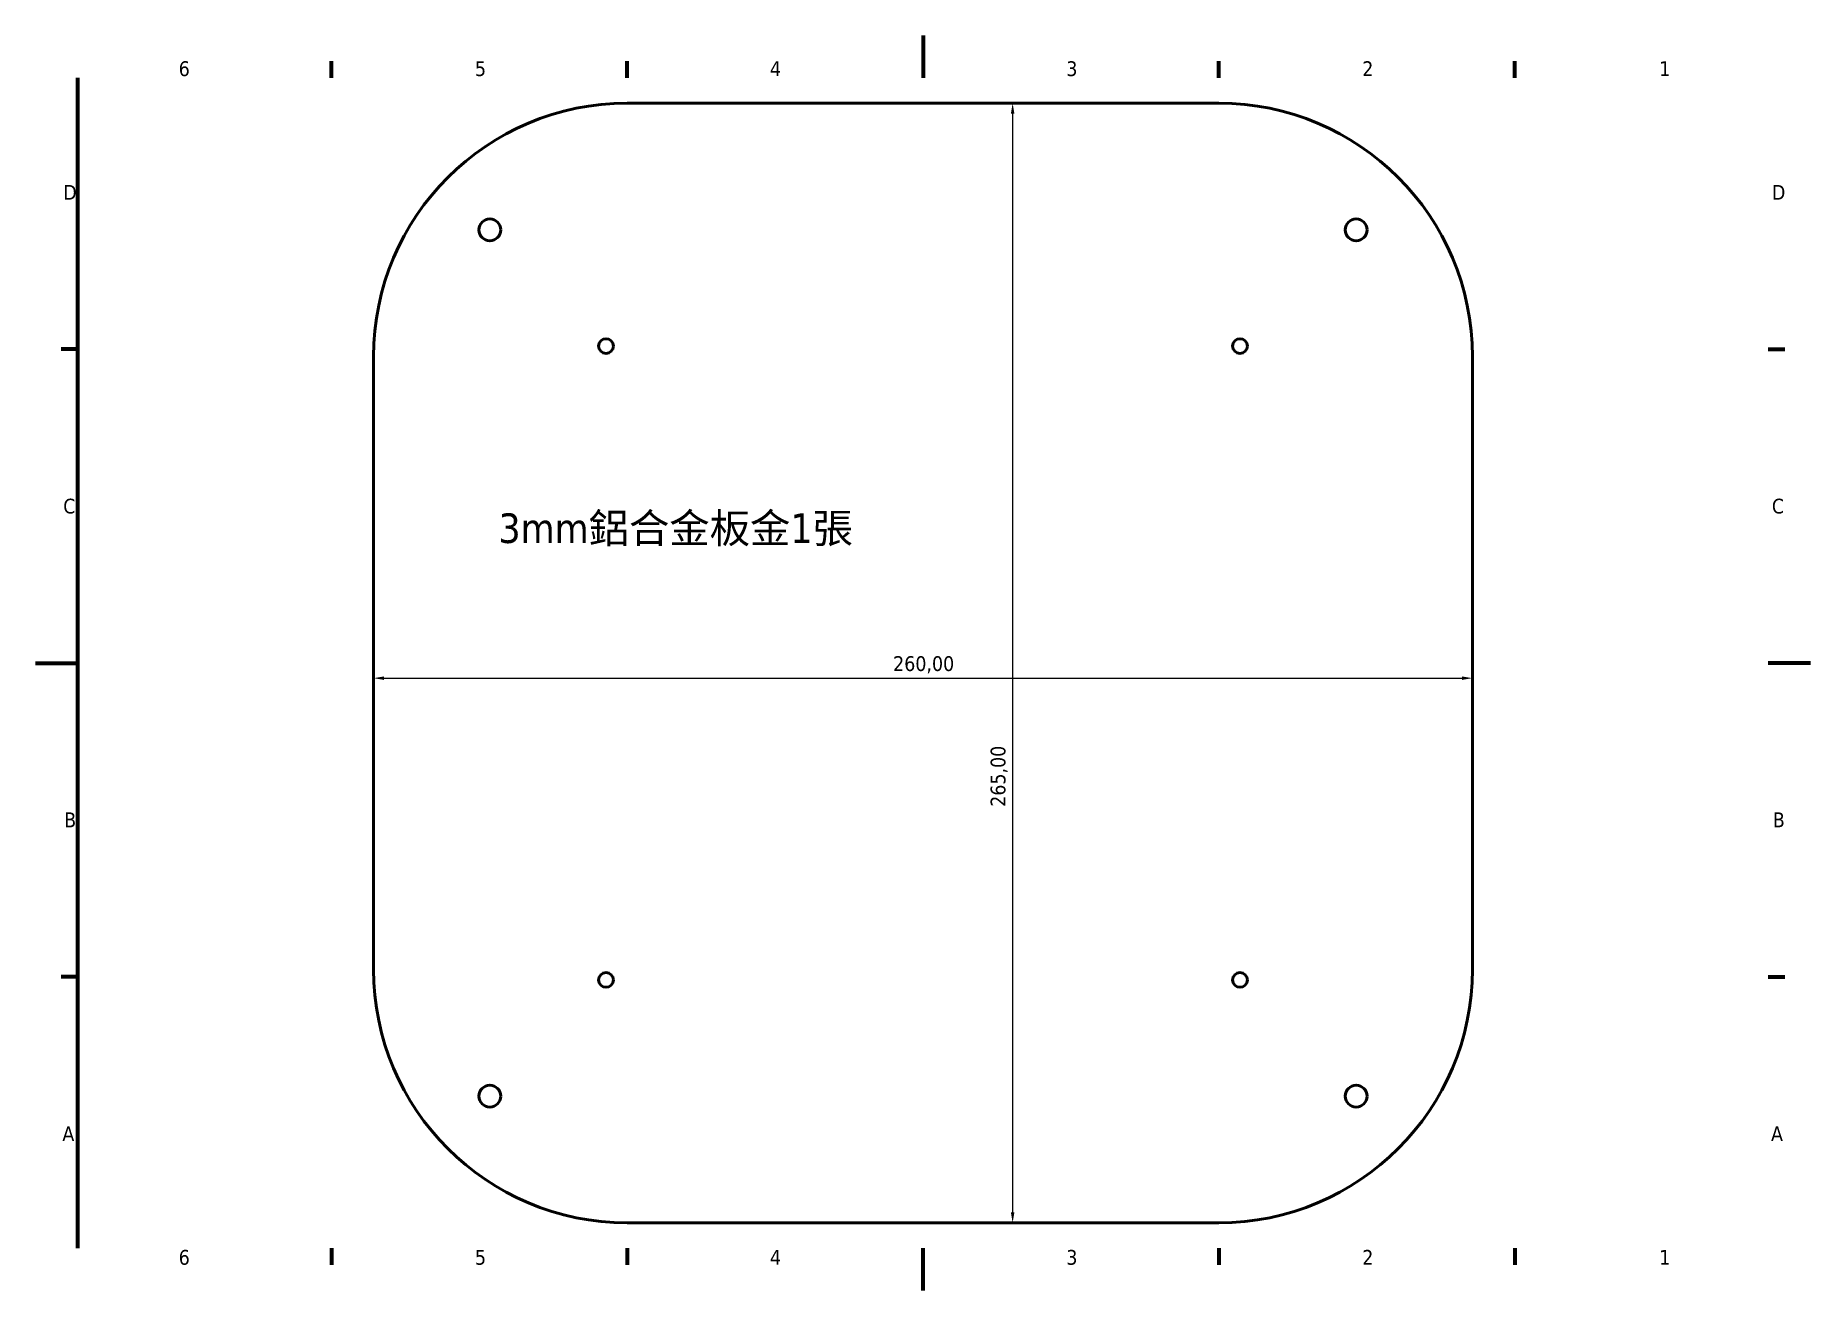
# Model space of a CAD drawing. Header units: millimetres. Extents: x 0 to 420, y 0 to 297.
import ezdxf

# ---------------------------------------------------------------- set-up
doc = ezdxf.new("R2010")
doc.units = ezdxf.units.MM
for name, color, linetype, lineweight in [('可見 (ISO)', 7, 'Continuous', 50), ('圖框 (ISO)', 7, 'Continuous', 70), ('標註 (ISO)', 7, 'Continuous', 25), ('符號 (ISO)', 7, 'Continuous', 25)]:
    doc.layers.add(name, color=color, linetype=linetype, lineweight=lineweight)
doc.styles.add('註記文字 (ISO)', font='tahoma.ttf')
doc.dimstyles.new('預設 (ISO)', dxfattribs={"dimtxt": 3.5, "dimasz": 2.5, "dimexe": 3.175, "dimexo": 0, "dimgap": 0.762, "dimtad": 1, "dimrnd": 1e-08, "dimzin": 0, "dimtxsty": '註記文字 (ISO)', "dimcen": 0.09, "dimdle": 10, "dimclrd": 256, "dimclre": 256, "dimclrt": 256, "dimazin": 0, "dimtfac": 1.001486, "dimtmove": 0, "dimatfit": 3, "dimfxl": 0, "dimtolj": 1, "dimtzin": 0, "dimlwd": -1, "dimlwe": -1, "dimarcsym": 0})

# ---------------------------------------------------------------- blocks, each defined once
blk = doc.blocks.new('圖框 預設圖框')
at = {"layer": '圖框 (ISO)'}
for p, q in [((70, 287), (70, 290.9)), ((140, 287), (140, 290.9)), ((280, 287), (280, 290.9)), ((350, 287), (350, 290.9)), ((10, 222.75), (6.1, 222.75)), ((410, 222.75), (413.9, 222.75)), ((10, 74.25), (6.1, 74.25)), ((410, 74.25), (413.9, 74.25)), ((70, 10), (70, 6.1)), ((140, 10), (140, 6.1)), ((280, 10), (280, 6.1)), ((350, 10), (350, 6.1))]:
    blk.add_line(p, q, dxfattribs=at)
at = {"layer": '圖框 (ISO)', "flags": 128}
for points in [[(210, 297), (210, 287)], [(10, 10), (10, 287)], [(0, 148.5), (10, 148.5)], [(420, 148.5), (410, 148.5)], [(210, 0), (210, 10)]]:
    blk.add_lwpolyline(points, dxfattribs=at)
at = {"layer": '圖框 (ISO)', "char_height": 3.5, "attachment_point": 7, "style": '註記文字 (ISO)'}
for s, insert in [('6', (33.88, 287.33)), ('5', (103.98, 287.33)), ('4', (173.78, 287.4)), ('3', (243.91, 287.33)), ('2', (313.94, 287.4)), ('1', (384.21, 287.4)), ('D', (6.57, 258.13)), ('D', (410.87, 258.13)), ('C', (6.56, 183.81)), ('C', (410.86, 183.81)), ('B', (6.78, 109.63)), ('B', (411.08, 109.63)), ('A', (6.36, 35.38)), ('A', (410.66, 35.38)), ('6', (33.88, 6.03)), ('5', (103.98, 6.03)), ('4', (173.78, 6.1)), ('3', (243.91, 6.03)), ('2', (313.94, 6.1)), ('1', (384.21, 6.1))]:
    blk.add_mtext(s, dxfattribs=dict(at, insert=insert))
blk = doc.blocks.new('*D4')
at = {"layer": 'Defpoints', "color": 0}
for p in [(80, 144.91), (340, 144.91), (340, 144.91)]:
    blk.add_point(p, dxfattribs=at)
at = {"layer": '標註 (ISO)'}
blk.add_line((82.5, 144.91), (337.5, 144.91), dxfattribs=at)
for points in [[(82.5, 145.32), (82.5, 144.49), (80, 144.91)], [(337.5, 145.32), (337.5, 144.49), (340, 144.91)]]:
    blk.add_solid(points, dxfattribs=at)
at = {"layer": '標註 (ISO)', "insert": (202.93, 150.11), "char_height": 3.5, "attachment_point": 1, "style": '註記文字 (ISO)'}
blk.add_mtext('\\A1;260,00', dxfattribs=at)
blk = doc.blocks.new('*D5')
at = {"layer": 'Defpoints', "color": 0}
for p in [(235.16, 281), (231.21, 16), (235.16, 16)]:
    blk.add_point(p, dxfattribs=at)
at = {"layer": '標註 (ISO)'}
blk.add_line((231.21, 278.5), (231.21, 18.5), dxfattribs=at)
for points in [[(230.79, 278.5), (231.62, 278.5), (231.21, 281)], [(230.79, 18.5), (231.62, 18.5), (231.21, 16)]]:
    blk.add_solid(points, dxfattribs=at)
at = {"layer": '標註 (ISO)', "insert": (226, 114.47), "char_height": 3.5, "attachment_point": 1, "rotation": 90, "style": '註記文字 (ISO)'}
blk.add_mtext('\\A1;265,00', dxfattribs=at)

msp = doc.modelspace()

# ---------------------------------------------------------------- linework, layer by layer
at = {"layer": '可見 (ISO)'}
for p, q in [((280, 281), (140, 281)), ((80, 221), (80, 76)), ((340, 76), (340, 221)), ((140, 16), (280, 16))]:
    msp.add_line(p, q, dxfattribs=at)
for centre, radius in [((107.5, 251), 2.6), ((312.5, 251), 2.6), ((135, 223.5), 1.75), ((285, 223.5), 1.75), ((135, 73.5), 1.75), ((285, 73.5), 1.75), ((107.5, 46), 2.6), ((312.5, 46), 2.6)]:
    msp.add_circle(centre, radius, dxfattribs=at)
for centre, start, end in [((140, 221), 90, 180), ((280, 221), 0, 90), ((140, 76), 180, 270), ((280, 76), 270, 0)]:
    msp.add_arc(centre, 60, start, end, dxfattribs=at)

# ---------------------------------------------------------------- block references
msp.add_blockref('圖框 預設圖框', (0, 0))

# ---------------------------------------------------------------- texts
at = {"layer": '符號 (ISO)', "insert": (109.542, 183.903), "char_height": 7, "width": 84.43112, "attachment_point": 1, "style": '註記文字 (ISO)'}
msp.add_mtext('\\fTahoma|b0|i0;\\H7.0000;3mm鋁合金板金1張', dxfattribs=at)

# ---------------------------------------------------------------- dimensions: what is measured, and where the dimension line sits
at = {"layer": '標註 (ISO)'}
for base, p1, p2, angle, picture, middle in [((231.206, 16), (235.159, 281), (235.159, 16), 90, '*D5', (231.206, 121.544)), ((340, 144.906), (80, 144.906), (340, 144.906), 180, '*D4', (210, 144.906))]:
    dim = msp.add_linear_dim(base=base, p1=p1, p2=p2, angle=angle, dimstyle='預設 (ISO)', override={"dimgap": 0.762, "dimdec": 2, "dimse1": 1, "dimse2": 1, "dimtol": 0, "dimlim": 0, "dimtp": 0, "dimtm": 0, "dimtdec": 2, "dimtofl": 0, "dimatfit": 1}, dxfattribs=at)
    dim.commit()
    dim.dimension.update_dxf_attribs({"geometry": picture, "text_midpoint": middle, "dimtype": 160})

doc.saveas('drawing.dxf')
